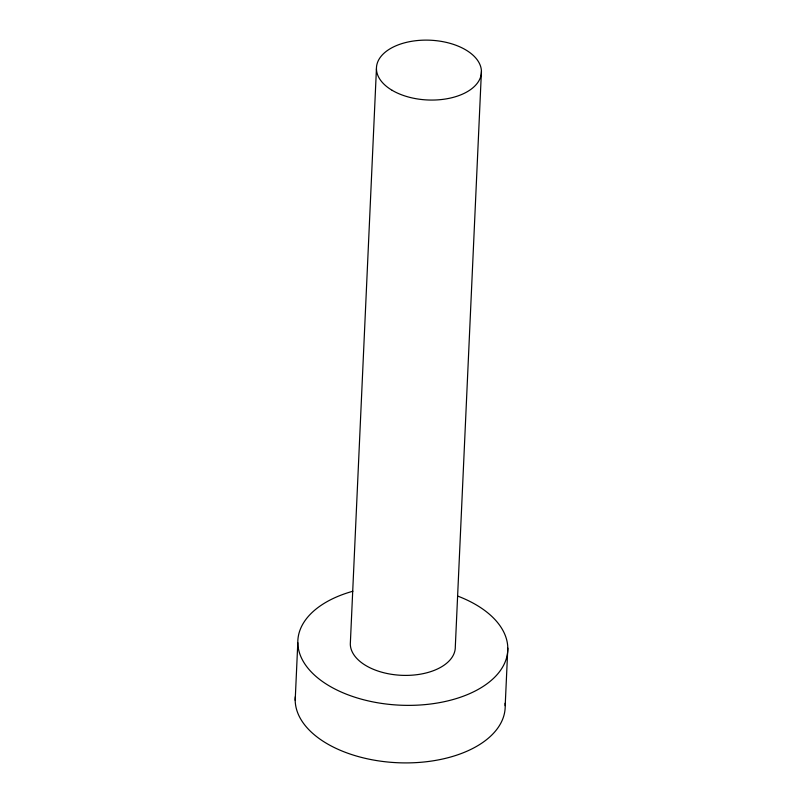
<?xml version="1.0" encoding="UTF-8"?>
<svg xmlns="http://www.w3.org/2000/svg" width="803" height="803" viewBox="0 0 803 803"><rect width="100%" height="100%" fill="white"/><g stroke="black" fill="none" stroke-linecap="round" stroke-linejoin="round"><path stroke-width="1.2" d="M295.193 700.286L297.803 642.751M376.436 68.757L350.309 644.086A52.536 29.912 2.6 0 0 403.287 675.373A52.536 29.912 2.6 0 0 455.311 646.766L481.429 71.437M505.197 705.636L507.807 648.111M505.077 703.247A105.083 59.823 2.6 0 1 400.085 762.82A105.083 59.823 2.6 0 1 295.323 696.693M458.011 596.197A105.083 59.823 2.6 0 1 481.228 687.639A105.083 59.823 2.6 0 1 320.467 680.051A105.083 59.823 2.6 0 1 352.878 591.239M392.145 90.317A52.536 29.912 2.6 0 0 479.762 79.136A52.536 29.912 2.6 0 0 414.88 40.823A52.536 29.912 2.6 0 0 392.145 90.317"/></g></svg>
